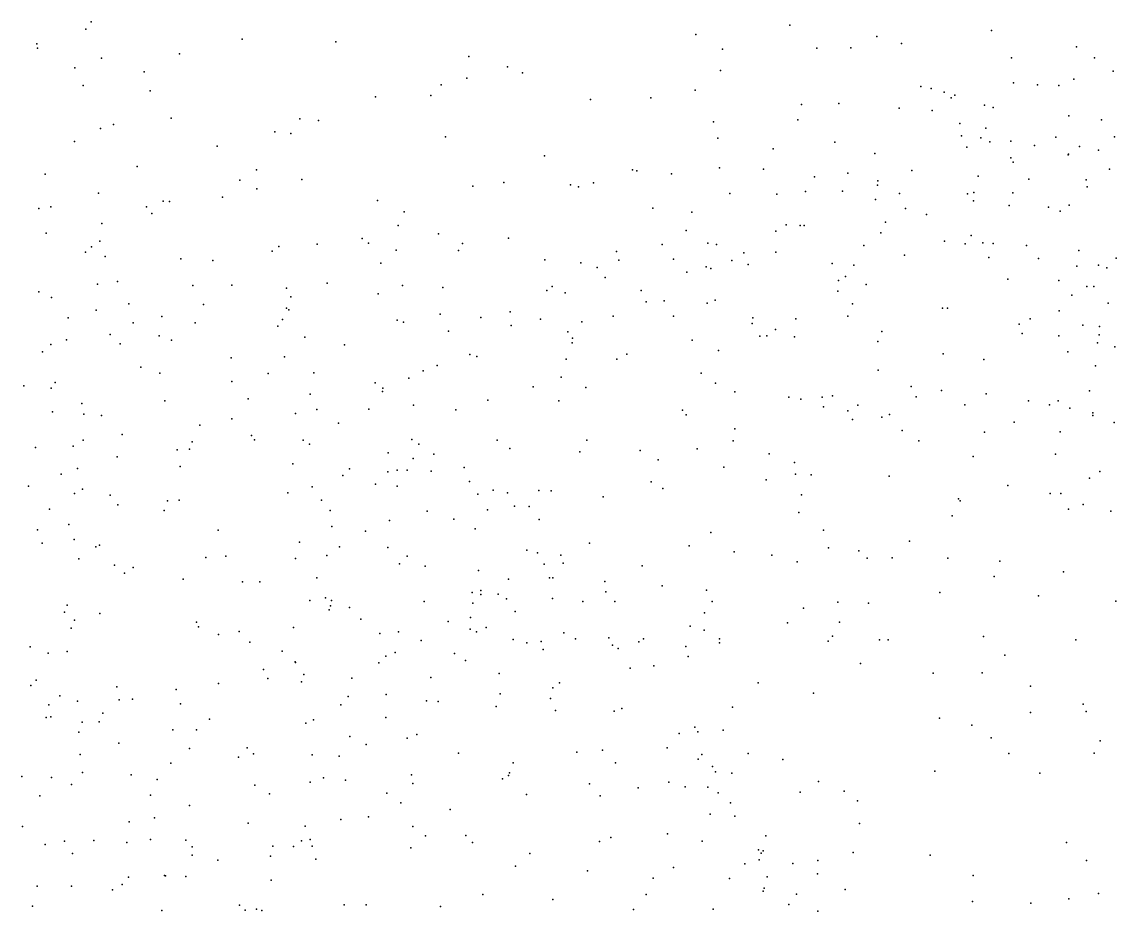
# Model space of a CAD drawing. Header units: metres. Extents: x -25 to 25, y -27.7 to 27.8.
# Drawn here: x -2.271 to -0.195, y 15.261 to 16.948 of the extents above; entities that cross this region are included whole.
import ezdxf

# ---------------------------------------------------------------- set-up
doc = ezdxf.new("R2010")
doc.units = ezdxf.units.M

msp = doc.modelspace()

# ---------------------------------------------------------------- linework, layer by layer
for p in [(-2.1396, 16.9475, 16.6373), (-2.15, 16.934, 16.8458), (-0.814, 16.9414, 21.6069), (-0.4314, 16.9311, -14.6482), (-2.243, 16.9058, 17.0724), (-1.8536, 16.9145, 19.962), (-1.6753, 16.9096, 20.1671), (-0.9924, 16.9234, 21.5417), (-0.6487, 16.9198, 12.7382), (-0.6023, 16.9063, 12.3692), (-2.2419, 16.8979, 15.9559), (-1.9722, 16.8868, 10.0054), (-0.9418, 16.8958, 9.5993), (-0.7626, 16.8974, 12.5559), (-0.6982, 16.8984, 9.6109), (-0.2697, 16.9003, -19.3887), (-2.1204, 16.8787, 19.73), (-1.4231, 16.8816, 20.8068), (-0.393, 16.8796, 4.8835), (-0.2355, 16.8795, -14.8635), (-2.1711, 16.8605, 16.1944), (-2.0396, 16.8531, 16.7265), (-1.35, 16.8623, -10.7754), (-1.3213, 16.8509, 9.6832), (-0.9458, 16.8554, -20.6269), (-0.2004, 16.8539, -10.0789), (-2.1553, 16.8266, 10.0918), (-1.4754, 16.8283, 9.7211), (-1.4272, 16.8409, -14.6455), (-0.5655, 16.8247, -10.7546), (-0.5457, 16.8214, 3.7442), (-0.3896, 16.8321, 21.6123), (-0.3437, 16.8283, -24.7799), (-0.3031, 16.8269, -10.4179), (-0.2749, 16.8391, -21.3774), (-2.0278, 16.8168, 17.036), (-1.6, 16.8054, 20.4059), (-1.4952, 16.8082, 20.6626), (-1.078, 16.8035, -14.6234), (-0.9937, 16.818, -20.8627), (-0.5212, 16.8142, 4.1191), (-0.5079, 16.8033, -9.889), (-0.5007, 16.8084, 3.3395), (-1.1921, 16.8002, 9.5978), (-0.7917, 16.791, -21.2587), (-0.7211, 16.7928, 12.6809), (-0.6066, 16.7838, -21.3711), (-0.4443, 16.7896, 3.1563), (-0.4282, 16.7852, 12.3937), (-1.988, 16.7652, 16.5073), (-1.7438, 16.7635, -14.6742), (-1.7085, 16.7608, -10.8122), (-0.7985, 16.762, -9.9298), (-0.5437, 16.7796, 12.7571), (-0.2843, 16.7691, 9.7074), (-0.2223, 16.7619, 4.9452), (-2.1221, 16.745, 19.8405), (-2.0974, 16.7527, 17.2042), (-1.7913, 16.7388, 9.8349), (-0.9586, 16.7578, 9.5288), (-0.4913, 16.755, -19.7117), (-0.4417, 16.7458, -9.6531), (-2.1715, 16.7205, 16.0425), (-1.7609, 16.7359, 20.2911), (-1.4674, 16.7293, 20.8164), (-0.9508, 16.727, -10.8015), (-0.7284, 16.7196, -20.0709), (-0.488, 16.7316, 3.9461), (-0.4517, 16.7274, 4.226), (-0.4341, 16.7203, -15.0793), (-0.3942, 16.7214, 4.5036), (-0.3089, 16.7286, 17.8902), (-0.1976, 16.7295, 13.2064), (-1.9009, 16.712, 17.0513), (-0.8456, 16.7067, -14.7135), (-0.6526, 16.698, -9.4959), (-0.4783, 16.7097, 3.4865), (-0.3499, 16.7129, 17.674), (-0.2853, 16.6969, 18.0939), (-0.2642, 16.7111, 21.543), (-0.228, 16.704, -19.2375), (-1.2797, 16.6935, 21.2722), (-0.3942, 16.6897, -25.0672), (-0.3902, 16.6815, 17.4705), (-0.2859, 16.6955, 2.9679), (-2.227, 16.6586, 19.7441), (-2.0524, 16.6732, 16.222), (-1.826, 16.6672, 16.6926), (-1.1125, 16.667, -9.5535), (-1.1043, 16.665, -9.9508), (-1.0383, 16.6593, -25.0424), (-0.9476, 16.6707, -9.4169), (-0.8642, 16.6682, -10.215), (-0.7036, 16.6603, -14.9029), (-0.5822, 16.6655, -18.2567), (-0.2073, 16.668, 4.7977), (-1.8576, 16.6472, 17.2264), (-1.7398, 16.6487, 17.0331), (-1.4154, 16.636, 9.612), (-1.3568, 16.6432, -24.9302), (-1.2305, 16.6382, -25.1723), (-1.2149, 16.6345, -24.7353), (-1.1866, 16.6423, 9.528), (-0.7671, 16.6536, 21.6192), (-0.6477, 16.6381, -10.5406), (-0.6472, 16.6458, -24.8083), (-0.4568, 16.655, 12.8662), (-0.3604, 16.649, -18.0377), (-0.2516, 16.6477, 12.3689), (-0.2494, 16.6344, 18.3092), (-2.1262, 16.6224, 19.9347), (-1.8908, 16.6151, 20.295), (-1.8256, 16.6309, 16.5373), (-0.9276, 16.6222, -18.3343), (-0.8389, 16.6209, 9.4789), (-0.7843, 16.6261, -25.0574), (-0.7142, 16.6267, -17.9625), (-0.6058, 16.6222, 21.619), (-0.477, 16.6217, 17.3194), (-0.4646, 16.6238, 17.8386), (-0.3907, 16.6236, -18.4167), (-2.2393, 16.5934, 15.8358), (-2.2167, 16.597, -14.4698), (-2.035, 16.5967, -14.619), (-2.003, 16.6077, 17.3241), (-1.9914, 16.6071, 20.1707), (-1.5962, 16.609, 16.9793), (-1.0739, 16.5945, -20.6871), (-0.6513, 16.6107, 9.4784), (-0.5942, 16.5936, -15.2603), (-0.4656, 16.608, 12.5473), (-0.3975, 16.5992, 3.9711), (-0.3229, 16.5958, 17.1024), (-0.2838, 16.5996, -9.3515), (-2.025, 16.584, 9.9338), (-1.5457, 16.5875, 20.7667), (-0.9997, 16.5867, -18.1367), (-0.5547, 16.5825, -25.1984), (-0.3009, 16.5888, 3.1066), (-2.1196, 16.5649, 4.7553), (-1.5573, 16.5611, -25.0161), (-1.0109, 16.5519, 21.4835), (-0.8206, 16.5628, -21.3379), (-0.7942, 16.5613, -18.6897), (-0.7867, 16.5615, -15.1224), (-0.6323, 16.5677, 17.468), (-2.2252, 16.5471, 10.0738), (-2.1232, 16.5316, 15.9692), (-1.6254, 16.5369, 9.6848), (-1.4807, 16.5454, 17.1229), (-1.348, 16.5375, -9.6136), (-0.8408, 16.5505, -10.5053), (-0.6414, 16.5473, 17.1051), (-0.5202, 16.5315, 9.4218), (-0.4696, 16.5423, -19.4801), (-2.1506, 16.5109, 5.0166), (-2.1391, 16.5207, -10.842), (-1.7962, 16.5125, -10.8105), (-1.7837, 16.5218, 17.3621), (-1.7109, 16.526, 16.4918), (-1.6138, 16.5278, 16.6415), (-1.561, 16.5146, 17.294), (-1.443, 16.5137, 20.978), (-1.4353, 16.5271, -24.658), (-1.1427, 16.5119, -24.4932), (-1.056, 16.5255, -10.3054), (-0.9698, 16.5276, 9.4594), (-0.9533, 16.5251, -17.8641), (-0.8402, 16.5109, 17.3001), (-0.6735, 16.5233, -9.143), (-0.4811, 16.5268, -24.3915), (-0.4476, 16.5284, -15.4727), (-0.4281, 16.5271, -17.6129), (-0.3646, 16.5233, 3.731), (-0.2655, 16.5139, 4.1598), (-2.1133, 16.5027, 20.1212), (-1.9697, 16.4981, 4.9077), (-1.9091, 16.4952, 16.1925), (-1.5901, 16.4896, -14.7649), (-1.279, 16.4965, 9.5057), (-1.2109, 16.4903, 16.918), (-1.1382, 16.4958, 17.1681), (-1.0346, 16.4972, 17.0451), (-0.9243, 16.4949, -20.3187), (-0.9012, 16.5092, 17.1507), (-0.7338, 16.4891, 17.5548), (-0.5966, 16.5051, 17.8442), (-0.4362, 16.5004, -21.4756), (-0.3419, 16.4985, 3.4387), (-0.1947, 16.4996, -21.445), (-1.1798, 16.4818, -18.4686), (-1.0093, 16.4729, 17.3236), (-0.9726, 16.4828, -18.8575), (-0.9638, 16.4798, -9.0668), (-0.8928, 16.4871, -10.7733), (-0.6922, 16.4861, -24.4813), (-0.2692, 16.4843, 12.4368), (-0.2283, 16.4858, 21.4536), (-0.2124, 16.4813, 9.305), (-2.1279, 16.4498, 17.4275), (-2.0901, 16.4553, 20.2924), (-1.9467, 16.4478, 20.495), (-1.8731, 16.4482, -25.0958), (-1.6921, 16.4519, 20.7225), (-1.549, 16.4475, -25.3754), (-1.1644, 16.4628, -18.6873), (-0.7216, 16.4572, 21.5453), (-0.7086, 16.4648, -18.9547), (-0.6692, 16.4494, 9.3864), (-0.4005, 16.4593, 9.3097), (-0.3033, 16.4571, 13.1357), (-2.2392, 16.4356, 4.216), (-1.7693, 16.4428, -24.7953), (-1.5955, 16.4317, 17.4572), (-1.4728, 16.4435, 16.5876), (-1.2754, 16.4379, -14.8122), (-1.2653, 16.4456, -9.1811), (-1.2406, 16.4337, 16.7447), (-1.0959, 16.4378, -10.7465), (-0.723, 16.4365, 17.7615), (-0.2788, 16.4294, 18.451), (-0.2505, 16.4457, -19.0336), (-0.2373, 16.4454, 3.2001), (-2.2153, 16.425, -25.2283), (-2.0683, 16.4128, -24.8504), (-1.9266, 16.4116, 5.0546), (-1.7612, 16.426, 17.4888), (-1.0864, 16.4163, -20.8753), (-1.0523, 16.4186, -15.0954), (-0.9706, 16.414, -19.2051), (-0.9558, 16.4197, -25.5089), (-0.6952, 16.4129, -19.9335), (-0.2098, 16.4143, -18.8119), (-2.1833, 16.3865, 10.0309), (-2.1305, 16.401, 5.2094), (-2.0057, 16.3889, 4.2607), (-1.7689, 16.4044, 4.7417), (-1.7645, 16.4016, -25.3502), (-1.4777, 16.3929, -9.529), (-1.4005, 16.3866, -10.0265), (-1.3445, 16.3979, -18.3547), (-1.1495, 16.3892, 17.5653), (-1.0345, 16.3896, 21.388), (-0.8839, 16.386, -15.344), (-0.7039, 16.3894, -17.4841), (-0.5243, 16.4045, 12.813), (-0.5149, 16.4046, -19.1649), (-0.3029, 16.3995, 16.8815), (-2.0599, 16.3768, -25.3974), (-1.9426, 16.3767, 16.0443), (-1.7857, 16.3704, 4.9629), (-1.7765, 16.3832, 9.7153), (-1.5589, 16.3821, -10.8186), (-1.547, 16.3783, 20.9006), (-1.3428, 16.3714, 17.5451), (-1.2869, 16.3838, -10.223), (-1.2089, 16.3784, -19.1451), (-0.8856, 16.3755, 21.4605), (-0.8412, 16.3644, 16.8091), (-0.8024, 16.3846, -20.146), (-0.3789, 16.3745, 12.5582), (-0.3579, 16.3844, -25.4976), (-0.2579, 16.3722, -15.6993), (-0.2263, 16.37, 3.3764), (-2.187, 16.3447, -14.4751), (-2.1039, 16.3548, 20.4461), (-2.0106, 16.3523, 9.9042), (-1.9875, 16.344, -14.6191), (-1.7346, 16.3498, 4.5965), (-1.462, 16.3612, 9.5332), (-1.235, 16.3595, -17.8322), (-1.2266, 16.3477, -24.3443), (-0.999, 16.3438, -21.1149), (-0.8706, 16.3514, -19.3897), (-0.8577, 16.3521, -21.277), (-0.8049, 16.3501, -24.346), (-0.6393, 16.3604, 16.8402), (-0.3731, 16.3566, 21.4568), (-0.3031, 16.3521, -9.0235), (-0.2268, 16.3537, 3.7657), (-2.2165, 16.3354, 15.7187), (-2.085, 16.3368, 15.8634), (-1.6594, 16.3347, 16.2339), (-1.2272, 16.3385, 9.4581), (-0.9496, 16.3241, 9.3685), (-0.6468, 16.3416, -19.5075), (-0.2301, 16.339, 9.1194), (-0.1974, 16.3311, -17.1493), (-2.2325, 16.3219, 5.3213), (-1.8739, 16.3104, 5.1983), (-1.773, 16.3121, -24.5177), (-1.4214, 16.3165, -18.5794), (-1.4078, 16.3129, -18.0365), (-1.2385, 16.3077, -10.5379), (-1.1424, 16.3078, -25.6376), (-1.1236, 16.3172, -17.6194), (-0.523, 16.3178, 18.0344), (-0.4459, 16.3073, 16.8163), (-0.2866, 16.3215, -24.107), (-2.0459, 16.2926, 4.0753), (-1.7172, 16.282, 4.4038), (-1.51, 16.2859, 16.2882), (-1.483, 16.296, -9.2467), (-0.6463, 16.2868, -8.8886), (-0.2338, 16.2951, 12.4525), (-2.2081, 16.2635, 8.0803), (-2.0095, 16.2813, 20.6697), (-1.8729, 16.2656, -10.7676), (-1.8041, 16.2808, -25.5215), (-1.6007, 16.2628, 4.6964), (-1.5369, 16.2719, -24.3782), (-1.2482, 16.2735, 16.5233), (-0.9825, 16.2811, -20.5301), (-0.9553, 16.262, 17.7288), (-2.2675, 16.257, 8.415), (-2.216, 16.2526, 8.258), (-1.7241, 16.2412, 5.153), (-1.5871, 16.2464, 17.5899), (-1.5864, 16.2528, -14.7579), (-1.3013, 16.2553, -15.0279), (-1.2011, 16.2544, 21.2272), (-0.9186, 16.246, 16.6996), (-0.5834, 16.2559, 21.4528), (-0.5264, 16.2486, 9.1765), (-0.4415, 16.2422, -17.1796), (-0.2449, 16.2475, 21.3896), (-2.1579, 16.224, -25.5984), (-2.0003, 16.2291, 17.5299), (-1.8422, 16.2328, 20.8352), (-1.5284, 16.2203, -19.2864), (-1.3873, 16.2301, -9.026), (-1.2521, 16.229, -19.4457), (-0.816, 16.2357, -25.6788), (-0.7928, 16.2319, -17.2166), (-0.7526, 16.2357, 21.4397), (-0.7327, 16.2384, -19.7601), (-0.6851, 16.2203, 17.869), (-0.574, 16.2365, 16.7662), (-0.4818, 16.2209, -25.6599), (-0.361, 16.2286, 18.1651), (-0.3214, 16.2215, -16.5783), (-0.3045, 16.2289, 13.179), (-2.2134, 16.2079, -10.8074), (-2.1536, 16.2032, 5.4254), (-2.1206, 16.201, 15.7211), (-1.7524, 16.2045, 4.2182), (-1.7115, 16.2125, -19.1299), (-1.6131, 16.213, -25.626), (-1.4476, 16.2117, -10.1852), (-1.0176, 16.211, -20.8854), (-1.0104, 16.2021, -15.4143), (-0.7498, 16.2172, -20.0291), (-0.7037, 16.21, 9.26), (-0.6251, 16.2031, -15.6551), (-0.2824, 16.2147, -16.8146), (-0.2387, 16.2012, -25.6672), (-0.2386, 16.2062, 13.3418), (-1.9335, 16.1827, 4.0288), (-1.8727, 16.1948, 5.3334), (-1.6708, 16.1863, -18.8758), (-0.6948, 16.1933, -21.3171), (-0.6393, 16.1977, -24.2357), (-0.3885, 16.1882, 9.0563), (-0.1981, 16.1879, 13.5444), (-2.0808, 16.1647, 20.7544), (-1.8359, 16.1632, 15.9134), (-0.9181, 16.1758, -24.2164), (-0.6008, 16.1728, -16.9859), (-0.4447, 16.1696, 21.4176), (-0.3008, 16.1703, -8.8802), (-2.2455, 16.1402, -14.3368), (-2.1741, 16.1427, 17.5044), (-2.1553, 16.1544, 10.0341), (-1.9533, 16.1372, -19.2474), (-1.9481, 16.151, -24.2832), (-1.8301, 16.1548, 9.7084), (-1.7373, 16.1541, -19.4147), (-1.7257, 16.1468, 5.2794), (-1.5312, 16.1553, 4.984), (-1.5183, 16.1467, -10.611), (-1.3695, 16.1542, 16.169), (-1.3452, 16.1384, -17.5604), (-1.1991, 16.1539, 17.7242), (-0.9895, 16.1375, 21.3281), (-0.9216, 16.153, 9.305), (-0.569, 16.1527, -16.6195), (-2.0904, 16.1226, 3.8782), (-1.9769, 16.1356, 9.8546), (-1.5765, 16.1302, 21.0335), (-1.5287, 16.1192, 4.4152), (-1.4896, 16.1276, 9.4879), (-1.2127, 16.1323, -15.3002), (-1.098, 16.1345, 9.3482), (-1.0637, 16.1171, -25.7732), (-0.853, 16.1282, -21.1317), (-0.4662, 16.1235, -16.3107), (-0.3098, 16.1274, 13.0273), (-2.1658, 16.1003, 8.2639), (-1.9712, 16.1042, -25.6985), (-1.7574, 16.1096, 4.0692), (-1.6497, 16.0998, -9.5019), (-1.5591, 16.097, 15.9928), (-1.5404, 16.0975, -17.8652), (-1.4948, 16.0953, 17.6298), (-1.4323, 16.1024, 21.115), (-0.9395, 16.103, -20.678), (-0.8053, 16.1119, 17.7646), (-0.2254, 16.0949, 18.1333), (-2.1966, 16.0894, 15.5351), (-1.6621, 16.0871, -18.5721), (-1.5766, 16.0944, 5.237), (-1.4217, 16.0759, -25.7633), (-1.0769, 16.0752, -16.969), (-0.8588, 16.0787, -19.9001), (-0.8033, 16.09, -8.7318), (-0.7733, 16.0886, 16.8036), (-0.6255, 16.0862, 9.1225), (-0.2454, 16.082, 12.6085), (-2.259, 16.0672, 20.7949), (-2.1714, 16.0533, 5.5177), (-2.1563, 16.0611, 8.0085), (-1.7665, 16.0545, 17.5195), (-1.7208, 16.0654, 5.426), (-1.6006, 16.0706, -19.5757), (-1.5589, 16.0671, 4.2312), (-1.3767, 16.0595, 4.7372), (-1.35, 16.0545, -24.183), (-1.2904, 16.0589, -17.1896), (-1.2672, 16.0581, 16.2478), (-1.0547, 16.0624, 17.6945), (-0.4002, 16.0679, 17.9243), (-0.3201, 16.0533, 21.3987), (-0.2998, 16.0532, -21.2769), (-2.1037, 16.0496, 20.919), (-1.9951, 16.039, 17.4936), (-1.9729, 16.0401, 15.6874), (-1.7027, 16.0405, 21.0575), (-1.4058, 16.052, 4.5225), (-1.168, 16.047, -8.7322), (-0.7918, 16.0508, -20.2318), (-0.4936, 16.0431, -25.8167), (-0.4904, 16.0394, 16.8206), (-2.2193, 16.0233, 10.1239), (-2.0892, 16.0313, -19.3885), (-2.0012, 16.0208, -18.8411), (-1.6864, 16.0205, -18.2192), (-1.5025, 16.0197, -14.8442), (-1.3878, 16.0218, 5.0649), (-1.3366, 16.0288, 16.0135), (-1.3088, 16.0285, 17.6562), (-0.7967, 16.017, -15.6452), (-0.285, 16.0234, 8.8987), (-0.2573, 16.0321, 12.7609), (-0.2046, 16.0194, 12.9872), (-2.1822, 15.9943, 8.3955), (-1.6833, 15.9906, -25.7682), (-1.574, 16.0021, -10.0402), (-1.4516, 16.0041, 5.2473), (-1.2896, 16.0035, 21.1905), (-0.5056, 16.0106, 8.989), (-2.2419, 15.984, 20.9457), (-1.8988, 15.9837, 5.5926), (-1.6193, 15.9818, -9.1027), (-1.4112, 15.9858, 4.3552), (-0.9639, 15.9793, 16.9119), (-0.7498, 15.9837, 9.1369), (-2.233, 15.9586, -19.1265), (-2.172, 15.9655, 17.4948), (-2.1308, 15.9516, 8.1154), (-2.1239, 15.9548, -25.7734), (-1.7447, 15.9606, -19.7102), (-1.6689, 15.952, -14.6396), (-1.5768, 15.9504, 15.81), (-1.1943, 15.9591, 9.3412), (-1.005, 15.9538, 9.2826), (-0.7407, 15.95, -21.0257), (-0.5866, 15.9627, -15.7819), (-2.1632, 15.9291, 15.3487), (-1.9223, 15.9314, 21.1067), (-1.8846, 15.9341, 17.4568), (-1.7523, 15.9297, -18.4168), (-1.6928, 15.9355, 3.8975), (-1.5405, 15.934, 17.5305), (-1.3133, 15.9454, -15.2755), (-1.2926, 15.9408, 4.5178), (-1.2483, 15.9358, 16.655), (-0.9193, 15.9423, 17.6434), (-0.8482, 15.9361, -25.8972), (-0.6833, 15.9444, 17.0103), (-0.667, 15.9305, -16.2442), (-0.62, 15.9312, 21.4155), (-0.514, 15.9307, -15.9872), (-2.0957, 15.9169, 5.6342), (-2.06, 15.9129, -23.9712), (-1.5545, 15.9198, 5.7761), (-1.5063, 15.9155, 4.0439), (-1.2804, 15.9191, 16.4872), (-1.2439, 15.921, 4.9967), (-1.0939, 15.916, 16.9869), (-0.8, 15.9234, 21.3862), (-0.4154, 15.9248, 17.7833), (-2.0766, 15.9019, 3.6981), (-1.965, 15.8906, -19.6977), (-1.7114, 15.8928, -9.3131), (-1.4047, 15.9068, -17.0824), (-1.3479, 15.8908, 5.5553), (-1.2703, 15.8933, 16.2756), (-1.2638, 15.8932, 16.8735), (-0.4261, 15.8958, 16.9813), (-0.2948, 15.9043, -24.0283), (-1.8529, 15.8852, 5.8521), (-1.82, 15.8854, 15.6175), (-1.4001, 15.8692, 17.556), (-1.1651, 15.8859, -19.9264), (-1.1634, 15.8668, -16.7828), (-1.0564, 15.8781, -8.6552), (-0.9723, 15.8695, -16.6516), (-1.7246, 15.8498, 5.9892), (-1.6951, 15.8551, 9.5708), (-1.6835, 15.8499, -9.7068), (-1.5082, 15.8482, 5.9541), (-1.4171, 15.8653, 21.1982), (-1.4005, 15.8617, 16.778), (-1.3673, 15.862, 5.8161), (-1.3519, 15.8535, -25.8676), (-1.2644, 15.8536, 15.897), (-1.2069, 15.8482, 5.2273), (-1.1458, 15.8481, 17.5753), (-0.9612, 15.848, 21.3526), (-0.723, 15.8467, -20.7792), (-0.529, 15.865, 17.099), (-0.3423, 15.859, -21.104), (-0.1953, 15.8487, 17.877), (-2.1907, 15.828, 21.1612), (-2.1856, 15.8414, 15.1855), (-2.1233, 15.8257, -23.7399), (-1.688, 15.8324, -24.0104), (-1.6859, 15.8402, -10.3542), (-1.6494, 15.8367, -17.7126), (-1.4158, 15.8448, 9.4139), (-1.3352, 15.8293, 4.1528), (-0.9762, 15.827, 17.2107), (-0.7881, 15.8353, 17.2291), (-0.6645, 15.845, 17.6231), (-2.1715, 15.8129, 8.0576), (-1.9397, 15.8093, 3.6723), (-1.6281, 15.8148, 3.7953), (-1.4625, 15.81, -15.0507), (-1.4197, 15.8179, 16.3813), (-0.8181, 15.8077, 9.0996), (-0.7194, 15.8089, -24.1373), (-2.178, 15.7974, -23.5328), (-1.9361, 15.8001, 5.9597), (-1.8983, 15.7859, -14.4472), (-1.859, 15.7915, 9.7143), (-1.756, 15.7991, -9.0783), (-1.592, 15.7875, -19.9376), (-1.5564, 15.7907, -17.2585), (-1.4206, 15.7959, 16.9517), (-1.4084, 15.7904, -24.0901), (-1.3902, 15.7987, -8.644), (-1.2431, 15.7885, 5.7411), (-1.0029, 15.8013, -20.1215), (-0.9763, 15.7936, 17.4929), (-2.2558, 15.7623, -10.8245), (-1.8391, 15.7712, 21.2407), (-1.5138, 15.774, 16.4969), (-1.3392, 15.7763, -20.0036), (-1.3128, 15.7697, 17.0859), (-1.286, 15.7726, 17.5007), (-1.221, 15.7777, 4.3036), (-1.1577, 15.7792, 9.3079), (-1.1503, 15.7652, 4.4645), (-1.1002, 15.7716, -25.9557), (-1.0915, 15.7771, 4.852), (-1.0111, 15.763, 9.2431), (-0.9476, 15.7776, -24.1175), (-0.9472, 15.7699, -15.584), (-0.7413, 15.7729, 17.4781), (-0.7332, 15.7822, 21.4318), (-0.6438, 15.7758, 17.2827), (-0.6273, 15.7752, 8.9283), (-0.4461, 15.7816, 8.8275), (-0.2709, 15.7752, 8.7481), (-2.2218, 15.7501, 15.0069), (-2.1855, 15.7534, -14.2116), (-1.7775, 15.7542, -8.8722), (-1.5804, 15.7447, 16.7231), (-1.5631, 15.7513, -14.6949), (-1.4505, 15.7497, 17.4551), (-1.2821, 15.7571, 5.9289), (-1.14, 15.7589, 17.2205), (-1.007, 15.744, 17.3415), (-0.406, 15.7463, 17.6747), (-1.7526, 15.7338, 17.2761), (-1.7523, 15.7322, -17.9078), (-1.594, 15.7316, 16.9068), (-1.4297, 15.7361, 15.7336), (-1.1171, 15.7215, 5.4822), (-1.0723, 15.7265, 21.3279), (-0.6798, 15.7308, -15.7628), (-1.8126, 15.7195, -18.2419), (-1.8048, 15.702, -25.8717), (-1.7365, 15.7099, 17.036), (-1.6452, 15.7026, -8.6218), (-1.4951, 15.7043, 17.2236), (-1.3654, 15.7119, 3.9353), (-0.5419, 15.7125, 17.5507), (-0.4487, 15.7129, 21.4518), (-2.2542, 15.689, 5.8017), (-2.2444, 15.699, 8.3863), (-2.0911, 15.6864, -23.2321), (-1.9784, 15.6814, 21.3071), (-1.898, 15.6928, -23.469), (-1.7408, 15.696, -23.7154), (-1.2635, 15.6845, 4.0576), (-1.2509, 15.6941, 17.3087), (-0.874, 15.6938, -16.3156), (-0.3573, 15.6875, 17.1908), (-2.1993, 15.6692, 21.2859), (-2.1656, 15.6591, 10.0762), (-2.0868, 15.662, 6.0236), (-2.0612, 15.6632, 9.9532), (-1.6524, 15.6683, 6.2336), (-1.5798, 15.6718, 9.4908), (-1.5036, 15.6597, -25.9197), (-1.4812, 15.6588, 3.7754), (-1.3636, 15.6733, 6.148), (-1.2684, 15.6644, 21.2685), (-0.7692, 15.6743, 8.9767), (-2.2201, 15.6524, -19.6626), (-1.9702, 15.6542, 16.8128), (-1.6659, 15.6525, 3.6513), (-1.3713, 15.6488, 15.8884), (-1.2588, 15.6416, 9.333), (-1.1475, 15.6401, 5.9923), (-1.133, 15.6455, 4.2699), (-0.9226, 15.6481, 9.1158), (-0.2575, 15.6534, 17.6978), (-0.2513, 15.6394, -23.9921), (-2.225, 15.6282, -25.8291), (-2.2163, 15.6293, 17.2721), (-2.1572, 15.6194, 3.5125), (-2.1248, 15.62, -18.5702), (-2.1177, 15.6363, 15.0316), (-1.9153, 15.6248, 6.1846), (-1.7326, 15.6176, -17.6859), (-1.7179, 15.6239, 16.4929), (-1.5808, 15.6282, 21.2658), (-0.5299, 15.6267, -24.1169), (-0.3575, 15.6374, 8.6962), (-2.1634, 15.6005, 16.7748), (-1.985, 15.6047, 15.2071), (-1.9399, 15.6049, 16.6547), (-1.0241, 15.5978, 5.7077), (-0.994, 15.6098, 4.8401), (-0.9888, 15.6011, 5.0081), (-0.9406, 15.6041, -26.0518), (-0.4688, 15.6134, -26.0669), (-2.0875, 15.5796, -19.8597), (-1.6489, 15.5919, -17.2551), (-1.6181, 15.5769, 15.6413), (-1.5403, 15.5889, -20.1487), (-1.5218, 15.5958, 16.172), (-0.4321, 15.5897, 17.546), (-0.2252, 15.5837, -21.2425), (-2.1611, 15.5579, -22.9724), (-1.9532, 15.5697, -9.0606), (-1.8437, 15.5709, 21.3627), (-1.8316, 15.5592, 15.3977), (-1.7202, 15.5573, -9.9937), (-1.6692, 15.5548, 9.5601), (-1.4427, 15.5606, 9.4299), (-1.2179, 15.5627, -16.7026), (-1.1692, 15.5664, -26.005), (-1.0466, 15.5709, -16.5624), (-0.9811, 15.5583, 21.4002), (-0.8933, 15.5597, -15.5814), (-0.3986, 15.5601, 17.339), (-0.2361, 15.5606, 8.607), (-1.9885, 15.5414, 9.8593), (-1.8605, 15.5532, 9.725), (-1.3392, 15.5423, -23.8375), (-1.1447, 15.5422, 4.0861), (-0.9878, 15.549, 4.5249), (-0.9605, 15.535, 5.4823), (-0.8273, 15.5486, -20.8378), (-2.2714, 15.516, 5.982), (-2.2151, 15.5144, 16.613), (-2.1562, 15.5239, 14.8444), (-2.0637, 15.5192, 6.1855), (-1.6989, 15.5137, -23.3914), (-1.5319, 15.5195, -14.7452), (-1.3479, 15.5181, -15.1382), (-1.3462, 15.5231, 6.2913), (-0.9547, 15.5253, 5.1682), (-0.9242, 15.5223, -24.0182), (-0.5387, 15.5266, 8.7137), (-0.3393, 15.5225, 21.4641), (-2.1775, 15.5011, 21.381), (-2.0149, 15.5103, 16.5244), (-1.829, 15.4996, 3.5135), (-1.724, 15.5055, 15.547), (-1.6575, 15.5091, -8.4474), (-1.5296, 15.5029, -23.5454), (-1.3593, 15.5121, 3.757), (-1.1942, 15.5023, 9.2976), (-1.102, 15.4948, 6.1418), (-1.0434, 15.5054, -20.7241), (-1.0126, 15.4965, 4.3121), (-0.9696, 15.4958, -8.4997), (-0.7593, 15.5066, -26.1395), (-2.2371, 15.4798, 10.1355), (-2.0272, 15.481, 15.0419), (-1.8015, 15.4832, -9.528), (-1.579, 15.4845, 15.824), (-1.314, 15.4821, -8.4222), (-1.1741, 15.4794, 21.3228), (-0.9502, 15.4854, 5.9438), (-0.7944, 15.4865, -16.0096), (-0.711, 15.4887, -21.0107), (-1.9533, 15.4612, -10.4612), (-1.5525, 15.4666, -17.0013), (-1.4585, 15.454, -25.9713), (-0.9267, 15.4661, 4.6693), (-0.6853, 15.4704, 8.7976), (-2.0676, 15.4303, -10.6764), (-2.02, 15.4379, 21.4178), (-1.6658, 15.4349, 6.3776), (-1.6135, 15.44, 3.5567), (-0.9654, 15.4449, 9.0658), (-0.9186, 15.4413, -16.2719), (-2.2705, 15.4212, 16.4788), (-1.842, 15.4275, -10.1138), (-1.7336, 15.4222, 21.3701), (-1.5295, 15.4214, -20.3279), (-0.6816, 15.4269, 21.4751), (-2.1905, 15.3939, 6.1653), (-2.1347, 15.3946, -14.3467), (-2.0721, 15.391, -8.978), (-2.0272, 15.3971, 16.3738), (-1.96, 15.3955, -9.3112), (-1.7405, 15.394, -20.1939), (-1.7241, 15.3965, 9.5936), (-1.5053, 15.4038, 6.3964), (-1.4287, 15.4043, 3.6603), (-1.4162, 15.391, -20.5467), (-1.1753, 15.3933, 3.9105), (-1.1534, 15.4006, 6.3179), (-1.0463, 15.4078, 4.1143), (-0.9802, 15.3934, 6.2464), (-0.8594, 15.4037, 5.3931), (-0.2889, 15.3914, 17.3305), (-2.2273, 15.3872, 14.4105), (-2.1755, 15.3701, 3.4443), (-1.9484, 15.3827, 3.4743), (-1.7949, 15.3843, -17.8296), (-1.7561, 15.3834, -25.9616), (-1.7206, 15.3841, 15.7413), (-1.5334, 15.3807, 9.4785), (-1.3076, 15.37, 9.3468), (-0.8731, 15.3771, 21.4389), (-0.8686, 15.3708, 4.8975), (-0.8643, 15.3756, 5.1161), (-0.6938, 15.372, -23.9749), (-1.9483, 15.3671, -14.5112), (-1.8994, 15.3574, 15.45), (-1.7993, 15.3652, -9.7337), (-1.7133, 15.3596, 16.052), (-0.8995, 15.3504, 8.9488), (-0.8721, 15.3583, -21.1547), (-0.8085, 15.3514, 6.0895), (-0.7605, 15.3571, 5.7703), (-0.5474, 15.3674, -21.4587), (-0.2506, 15.3567, -26.0754), (-2.0009, 15.3288, 15.0708), (-1.999, 15.328, -20.0292), (-1.9603, 15.3266, 15.2881), (-1.3344, 15.3463, 6.4055), (-1.198, 15.3372, -20.9362), (-1.0348, 15.3434, -23.8062), (-0.8567, 15.3261, 4.5947), (-0.7617, 15.3318, 8.7927), (-0.4663, 15.3283, -26.1633), (-2.2424, 15.3086, -10.8216), (-2.1774, 15.3083, 10.0177), (-2.081, 15.3114, -22.7346), (-2.0688, 15.3251, -25.9318), (-1.7982, 15.3197, 6.4095), (-1.0733, 15.3235, -15.3528), (-0.9284, 15.3226, -26.1544), (-2.0994, 15.3014, 6.2841), (-1.3964, 15.2927, -23.4092), (-1.0865, 15.2926, 6.4483), (-0.8643, 15.299, -15.5036), (-0.8626, 15.3047, 6.3991), (-0.8012, 15.2934, 5.2779), (-0.709, 15.302, 6.3373), (-0.2281, 15.2942, 17.5631), (-2.251, 15.2706, -22.5884), (-1.8586, 15.2725, -18.0022), (-1.8259, 15.2648, 15.8582), (-1.6596, 15.273, -17.1419), (-1.6179, 15.273, 3.5091), (-1.477, 15.2695, 21.2824), (-1.264, 15.2832, 21.2797), (-1.1109, 15.2643, 9.1452), (-0.9593, 15.2648, 6.5573), (-0.8158, 15.2736, -21.4857), (-0.467, 15.2794, -23.9235), (-0.3566, 15.276, 21.4671), (-0.2845, 15.2842, -21.7528), (-2.0056, 15.262, 9.7996), (-1.8474, 15.2628, 16.0682), (-1.816, 15.2621, 3.4684), (-0.7608, 15.261, -15.8509)]:
    msp.add_point(p)

doc.saveas('drawing.dxf')
